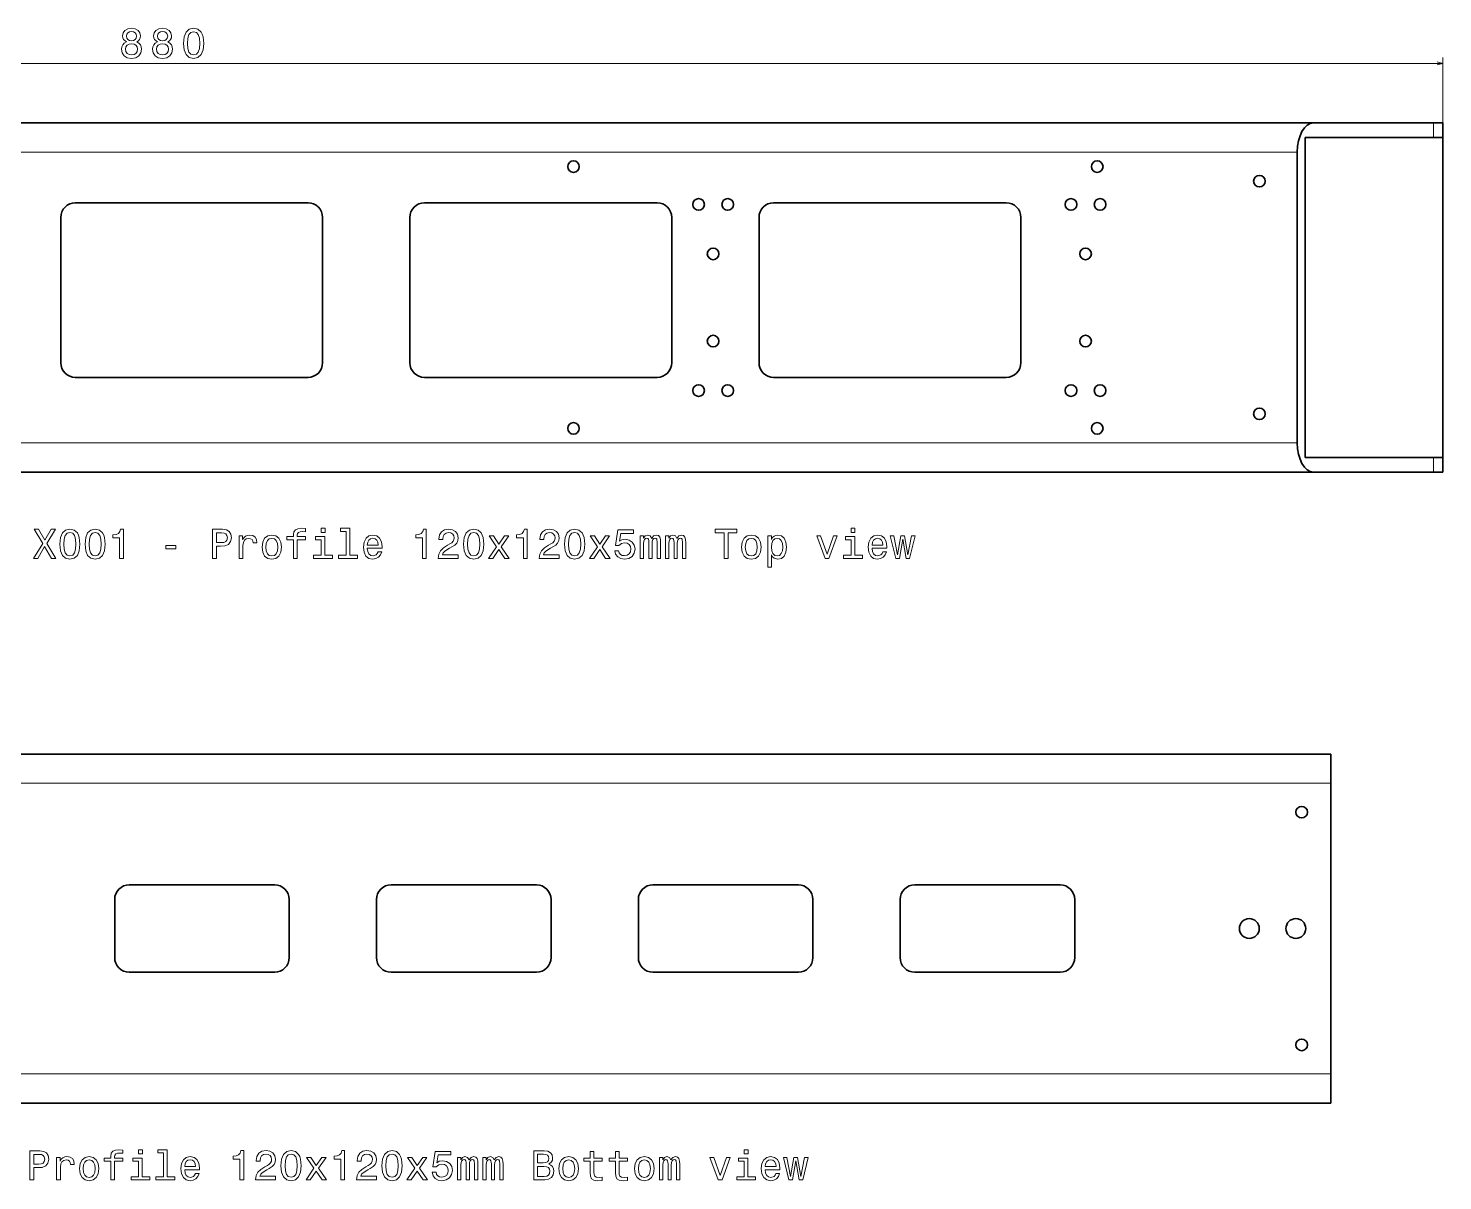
# Model space of a CAD drawing. Extents: x -420 to 4490, y -596 to 252.
# Drawn here: x 3986.4 to 4472.6, y -170.5 to 225.7 of the extents above; entities that cross this region are included whole.
import ezdxf

# ---------------------------------------------------------------- set-up
doc = ezdxf.new("R2010")
doc.units = 0

msp = doc.modelspace()

# ---------------------------------------------------------------- linework, layer by layer
at = {"color": 7, "lineweight": 13}
for p, q in [((4472.574707, 190.151154), (4472.574707, 215.640381)), ((3592.574707, 213.640381), (4472.574707, 213.640381)), ((3592.574707, 183.151154), (4422.574707, 183.151154)), ((3592.574707, 83.151146), (4422.574707, 83.151146)), ((3554.100098, -33.806107), (4434.100098, -33.806107)), ((3554.100098, -133.806107), (4434.100098, -133.806107))]:
    msp.add_line(p, q, dxfattribs=at)
at = {"color": 7, "lineweight": 35}
for p, q in [((3592.574707, 193.151154), (4428.130371, 193.151154)), ((4469.428711, 193.151154), (4428.130371, 193.151154)), ((4425.352539, 78.151146), (4425.352539, 188.151154)), ((4469.428711, 188.151154), (4425.352539, 188.151154)), ((4472.574707, 188.151154), (4472.574707, 78.151146)), ((4422.574707, 83.151146), (4422.574707, 183.151154)), ((4002.574707, 165.697739), (4082.574707, 165.697739)), ((4122.574707, 165.697739), (4202.574707, 165.697739)), ((4242.574707, 165.697739), (4322.574707, 165.697739)), ((3997.574707, 110.697739), (3997.574707, 160.697739)), ((4087.574707, 160.697739), (4087.574707, 110.697739)), ((4117.574707, 110.697739), (4117.574707, 160.697739)), ((4207.574707, 160.697739), (4207.574707, 110.697739)), ((4237.574707, 110.697739), (4237.574707, 160.697739)), ((4327.574707, 160.697739), (4327.574707, 110.697739)), ((4082.574707, 105.697739), (4002.574707, 105.697739)), ((4202.574707, 105.697739), (4122.574707, 105.697739)), ((4322.574707, 105.697739), (4242.574707, 105.697739)), ((4469.428711, 78.151146), (4425.352539, 78.151146)), ((3592.574707, 73.151146), (4428.130371, 73.151146)), ((4469.428711, 73.151146), (4428.130371, 73.151146)), ((3554.100098, -23.806107), (4434.100098, -23.806107)), ((4434.100098, -133.806107), (4434.100098, -33.806107)), ((4021.099854, -68.806107), (4071.099854, -68.806107)), ((4111.099609, -68.806107), (4161.099609, -68.806107)), ((4201.099609, -68.806107), (4251.099609, -68.806107)), ((4291.099609, -68.806107), (4341.099609, -68.806107)), ((4016.099854, -93.806107), (4016.099854, -73.806107)), ((4076.099854, -73.806107), (4076.099854, -93.806107)), ((4106.099609, -93.806107), (4106.099609, -73.806107)), ((4166.099609, -73.806107), (4166.099609, -93.806107)), ((4196.099609, -93.806107), (4196.099609, -73.806107)), ((4256.099609, -73.806107), (4256.099609, -93.806107)), ((4286.099609, -93.806107), (4286.099609, -73.806107)), ((4346.099609, -73.806107), (4346.099609, -93.806107)), ((4071.099854, -98.806107), (4021.099854, -98.806107)), ((4161.099609, -98.806107), (4111.099609, -98.806107)), ((4251.099609, -98.806107), (4201.099609, -98.806107)), ((4341.099609, -98.806107), (4291.099609, -98.806107)), ((3554.100098, -143.806107), (4434.100098, -143.806107))]:
    msp.add_line(p, q, dxfattribs=at)
at = {"color": 7, "lineweight": 35, "ltscale": 0.07865}
for p, q in [((4469.428711, 193.151154), (4472.574707, 193.151154)), ((4469.428711, 188.151154), (4472.574707, 188.151154)), ((4472.574707, 78.151146), (4469.428711, 78.151146)), ((4472.574707, 73.151146), (4469.428711, 73.151146))]:
    msp.add_line(p, q, dxfattribs=at)
at = {"color": 7, "lineweight": 13, "ltscale": 0.125}
for p, q in [((4469.428711, 188.151154), (4469.428711, 193.151154)), ((4469.428711, 73.151146), (4469.428711, 78.151146))]:
    msp.add_line(p, q, dxfattribs=at)
at = {"color": 7, "lineweight": 35, "ltscale": 0.125}
for p, q in [((4472.574707, 188.151154), (4472.574707, 193.151154)), ((4472.574707, 73.151146), (4472.574707, 78.151146))]:
    msp.add_line(p, q, dxfattribs=at)
at = {"color": 7, "lineweight": 35, "ltscale": 0.25}
for p, q in [((4434.100098, -33.806107), (4434.100098, -23.806107)), ((4434.100098, -143.806107), (4434.100098, -133.806107))]:
    msp.add_line(p, q, dxfattribs=at)
at = {"color": 7, "lineweight": 13}
for points in [[(4020.113525, 221.029419), (4019.378662, 220.625961), (4018.874512, 220.063995), (4018.557373, 219.357956), (4018.456543, 218.507813), (4018.687012, 217.225388), (4019.349854, 216.23114), (4020.430664, 215.597137), (4021.900391, 215.352188), (4023.355713, 215.597137), (4024.436279, 216.23114), (4025.099121, 217.225388), (4025.344238, 218.507813), (4025.229004, 219.357956), (4024.92627, 220.063995), (4024.407471, 220.625961), (4023.687012, 221.029419), (4024.263428, 221.375244), (4024.666992, 221.850739), (4024.911865, 222.427124), (4024.998291, 223.133179), (4024.767822, 224.156219), (4024.162598, 224.977539), (4023.182861, 225.510681), (4021.900391, 225.712418), (4020.603516, 225.510681), (4019.623779, 224.977539), (4019.00415, 224.156219), (4018.787842, 223.133179), (4018.860107, 222.427124), (4019.10498, 221.850739)], [(4020.156738, 223.017899), (4020.272217, 223.651901), (4020.61792, 224.141815), (4021.165527, 224.444397), (4021.900391, 224.559692), (4022.62085, 224.444397), (4023.168457, 224.141815), (4023.51416, 223.651901), (4023.643799, 223.017899), (4023.51416, 222.369476), (4023.168457, 221.865158), (4022.62085, 221.533752), (4021.900391, 221.432877), (4021.165527, 221.548157), (4020.61792, 221.865158), (4020.272217, 222.369476)], [(4030.787842, 221.029419), (4030.052979, 220.625961), (4029.548828, 220.063995), (4029.231689, 219.357956), (4029.130859, 218.507813), (4029.361328, 217.225388), (4030.02417, 216.23114), (4031.10498, 215.597137), (4032.574707, 215.352188), (4034.030029, 215.597137), (4035.11084, 216.23114), (4035.773438, 217.225388), (4036.018555, 218.507813), (4035.90332, 219.357956), (4035.600586, 220.063995), (4035.081787, 220.625961), (4034.361328, 221.029419), (4034.937744, 221.375244), (4035.341309, 221.850739), (4035.586182, 222.427124), (4035.672607, 223.133179), (4035.442139, 224.156219), (4034.836914, 224.977539), (4033.857178, 225.510681), (4032.574707, 225.712418), (4031.277832, 225.510681), (4030.298096, 224.977539), (4029.678467, 224.156219), (4029.462402, 223.133179), (4029.534424, 222.427124), (4029.779297, 221.850739)], [(4030.831055, 223.017899), (4030.946533, 223.651901), (4031.292236, 224.141815), (4031.839844, 224.444397), (4032.574707, 224.559692), (4033.295166, 224.444397), (4033.842773, 224.141815), (4034.188477, 223.651901), (4034.318115, 223.017899), (4034.188477, 222.369476), (4033.842773, 221.865158), (4033.295166, 221.533752), (4032.574707, 221.432877), (4031.839844, 221.548157), (4031.292236, 221.865158), (4030.946533, 222.369476)], [(4039.776367, 220.525101), (4039.992676, 218.262848), (4040.669678, 216.649017), (4041.750488, 215.669189), (4043.249023, 215.352188), (4044.733154, 215.669189), (4045.813965, 216.649017), (4046.476807, 218.262848), (4046.707275, 220.525101), (4046.476807, 222.772949), (4046.202881, 223.666321), (4045.813965, 224.401184), (4044.733154, 225.381012), (4043.249023, 225.712418), (4041.750488, 225.381012), (4040.669678, 224.38678), (4039.992676, 222.772949)], [(4041.159668, 220.525101), (4041.274902, 222.268616), (4041.635254, 223.522217), (4042.283691, 224.25708), (4043.249023, 224.516449), (4044.199951, 224.25708), (4044.848389, 223.522217), (4045.20874, 222.268616), (4045.323975, 220.525101), (4045.20874, 218.767181), (4044.848389, 217.51358), (4044.199951, 216.778702), (4043.249023, 216.533752), (4042.283691, 216.778702), (4041.635254, 217.51358), (4041.274902, 218.767181)], [(4019.839844, 218.536621), (4019.969482, 219.300323), (4020.387451, 219.876678), (4021.035889, 220.251328), (4021.900391, 220.381012), (4022.750488, 220.251328), (4023.398926, 219.876678), (4023.816895, 219.300323), (4023.960938, 218.536621), (4023.816895, 217.715302), (4023.398926, 217.095703), (4022.750488, 216.692245), (4021.900391, 216.562561), (4021.035889, 216.692245), (4020.387451, 217.095703), (4019.969482, 217.715302)], [(4030.51416, 218.536621), (4030.643799, 219.300323), (4031.061768, 219.876678), (4031.710205, 220.251328), (4032.574707, 220.381012), (4033.424805, 220.251328), (4034.073242, 219.876678), (4034.491211, 219.300323), (4034.635254, 218.536621), (4034.491211, 217.715302), (4034.073242, 217.095703), (4033.424805, 216.692245), (4032.574707, 216.562561), (4031.710205, 216.692245), (4031.061768, 217.095703), (4030.643799, 217.715302)], [(3997.249268, 48.334656), (3997.465576, 46.072407), (3998.142822, 44.458572), (3999.223389, 43.478748), (4000.721924, 43.161743), (4002.206055, 43.478748), (4003.286865, 44.458572), (4003.949707, 46.072407), (4004.180176, 48.334656), (4003.949707, 50.582493), (4003.675781, 51.475864), (4003.286865, 52.210735), (4002.206055, 53.190563), (4000.721924, 53.521973), (3999.223389, 53.190563), (3998.142822, 52.196327), (3997.465576, 50.582493)], [(4005.923828, 48.334656), (4006.139893, 46.072407), (4006.817139, 44.458572), (4007.897705, 43.478748), (4009.39624, 43.161743), (4010.880371, 43.478748), (4011.961182, 44.458572), (4012.624023, 46.072407), (4012.854492, 48.334656), (4012.624023, 50.582493), (4012.350342, 51.475864), (4011.961182, 52.210735), (4010.880371, 53.190563), (4009.39624, 53.521973), (4007.897705, 53.190563), (4006.817139, 52.196327), (4006.139893, 50.582493)], [(4017.811279, 43.449928), (4019.122559, 43.449928), (4019.122559, 53.521973), (4018.142822, 53.521973), (4017.883301, 52.643013), (4017.364746, 52.052235), (4016.572266, 51.706413), (4015.477051, 51.591141), (4015.477051, 50.568085), (4017.811279, 50.568085)], [(4077.566406, 49.847622), (4077.566406, 43.449928), (4078.834473, 43.449928), (4078.834473, 49.847622), (4081.716309, 49.847622), (4081.716309, 50.928314), (4078.834473, 50.928314), (4078.834473, 51.40382), (4078.935303, 51.980186), (4079.266602, 52.369236), (4079.828613, 52.599785), (4080.635498, 52.686241), (4081.716309, 52.628601), (4081.716309, 53.723701), (4080.347412, 53.79575), (4079.108154, 53.666065), (4078.243652, 53.277016), (4077.724854, 52.599785), (4077.566406, 51.634365), (4077.566406, 50.928314), (4075.246582, 50.928314), (4075.246582, 49.847622)], [(4088.4021, 53.79575), (4087.062012, 53.79575), (4087.062012, 52.354828), (4088.4021, 52.354828)], [(4095.678711, 52.729469), (4095.678711, 44.516212), (4093.070557, 44.516212), (4093.070557, 43.449928), (4099.540527, 43.449928), (4099.540527, 44.516212), (4096.946777, 44.516212), (4096.946777, 53.79575), (4093.690186, 53.79575), (4093.690186, 52.729469)], [(4121.90332, 43.449928), (4123.214844, 43.449928), (4123.214844, 53.521973), (4122.234863, 53.521973), (4121.975586, 52.643013), (4121.457031, 52.052235), (4120.664063, 51.706413), (4119.569336, 51.591141), (4119.569336, 50.568085), (4121.90332, 50.568085)], [(4127.321289, 43.449928), (4134.194336, 43.449928), (4134.194336, 44.689121), (4128.762207, 44.689121), (4129.064941, 45.366356), (4129.583496, 45.928314), (4131.183105, 46.95137), (4132.033203, 47.383644), (4132.984375, 48.003242), (4133.661621, 48.723701), (4134.050293, 49.573849), (4134.194336, 50.539265), (4133.949707, 51.749641), (4133.272461, 52.700649), (4132.234863, 53.305836), (4130.89502, 53.521973), (4129.511719, 53.277016), (4128.459473, 52.599785), (4127.782227, 51.519093), (4127.551758, 50.092579), (4127.551758, 49.89085), (4128.863281, 49.89085), (4128.863281, 50.006123), (4128.992676, 50.98595), (4129.381836, 51.706413), (4130.001465, 52.167507), (4130.822754, 52.326008), (4131.658691, 52.181915), (4132.27832, 51.821686), (4132.681641, 51.259727), (4132.825684, 50.553673), (4132.724609, 49.89085), (4132.451172, 49.328892), (4131.989746, 48.838978), (4131.355957, 48.4067), (4130.505859, 47.945606), (4129.09375, 47.052235), (4128.099609, 46.101227), (4127.508789, 44.948486), (4127.321289, 43.493156)], [(4136.039063, 48.334656), (4136.254883, 46.072407), (4136.932129, 44.458572), (4138.013184, 43.478748), (4139.511719, 43.161743), (4140.995605, 43.478748), (4142.076172, 44.458572), (4142.739258, 46.072407), (4142.969727, 48.334656), (4142.739258, 50.582493), (4142.465332, 51.475864), (4142.076172, 52.210735), (4140.995605, 53.190563), (4139.511719, 53.521973), (4138.013184, 53.190563), (4136.932129, 52.196327), (4136.254883, 50.582493)], [(4156.601074, 43.449928), (4157.912109, 43.449928), (4157.912109, 53.521973), (4156.932129, 53.521973), (4156.672852, 52.643013), (4156.154297, 52.052235), (4155.361816, 51.706413), (4154.266602, 51.591141), (4154.266602, 50.568085), (4156.601074, 50.568085)], [(4162.018555, 43.449928), (4168.89209, 43.449928), (4168.89209, 44.689121), (4163.459473, 44.689121), (4163.762207, 45.366356), (4164.28125, 45.928314), (4165.880371, 46.95137), (4166.730469, 47.383644), (4167.681641, 48.003242), (4168.358887, 48.723701), (4168.748047, 49.573849), (4168.89209, 50.539265), (4168.646973, 51.749641), (4167.969727, 52.700649), (4166.932129, 53.305836), (4165.592285, 53.521973), (4164.208984, 53.277016), (4163.157227, 52.599785), (4162.47998, 51.519093), (4162.249512, 50.092579), (4162.249512, 49.89085), (4163.560547, 49.89085), (4163.560547, 50.006123), (4163.69043, 50.98595), (4164.079102, 51.706413), (4164.69873, 52.167507), (4165.52002, 52.326008), (4166.355957, 52.181915), (4166.975586, 51.821686), (4167.378906, 51.259727), (4167.522949, 50.553673), (4167.422363, 49.89085), (4167.148438, 49.328892), (4166.6875, 48.838978), (4166.053223, 48.4067), (4165.203125, 47.945606), (4163.791016, 47.052235), (4162.796875, 46.101227), (4162.206055, 44.948486), (4162.018555, 43.493156)], [(4170.736328, 48.334656), (4170.952637, 46.072407), (4171.629883, 44.458572), (4172.710449, 43.478748), (4174.208984, 43.161743), (4175.692871, 43.478748), (4176.773926, 44.458572), (4177.436523, 46.072407), (4177.666992, 48.334656), (4177.436523, 50.582493), (4177.163086, 51.475864), (4176.773926, 52.210735), (4175.692871, 53.190563), (4174.208984, 53.521973), (4172.710449, 53.190563), (4171.629883, 52.196327), (4170.952637, 50.582493)], [(4270.563477, 53.79575), (4269.223145, 53.79575), (4269.223145, 52.354828), (4270.563477, 52.354828)], [(3988.229248, 43.449928), (3989.742188, 43.449928), (3992.033203, 47.49892), (3994.367432, 43.449928), (3995.89502, 43.449928), (3992.768066, 48.594021), (3995.736328, 53.464336), (3994.281006, 53.464336), (3992.076416, 49.761169), (3989.915039, 53.464336), (3988.4021, 53.464336), (3991.355957, 48.579613)], [(3998.632568, 48.334656), (3998.748047, 50.078171), (3999.108154, 51.331772), (3999.756592, 52.066643), (4000.721924, 52.326008), (4001.673096, 52.066643), (4002.321533, 51.331772), (4002.681641, 50.078171), (4002.796875, 48.334656), (4002.681641, 46.576729), (4002.321533, 45.323128), (4001.673096, 44.588257), (4000.721924, 44.3433), (3999.756592, 44.588257), (3999.108154, 45.323128), (3998.748047, 46.576729)], [(4007.307129, 48.334656), (4007.422363, 50.078171), (4007.782471, 51.331772), (4008.430908, 52.066643), (4009.39624, 52.326008), (4010.347412, 52.066643), (4010.99585, 51.331772), (4011.355957, 50.078171), (4011.471191, 48.334656), (4011.355957, 46.576729), (4010.99585, 45.323128), (4010.347412, 44.588257), (4009.39624, 44.3433), (4008.430908, 44.588257), (4007.782471, 45.323128), (4007.422363, 46.576729)], [(4049.727783, 43.449928), (4051.053467, 43.449928), (4051.053467, 47.671829), (4052.523193, 47.671829), (4054.007324, 47.743877), (4055.188965, 48.248199), (4055.952637, 49.228027), (4056.211914, 50.568085), (4056.010254, 51.807278), (4055.433838, 52.715057), (4054.48291, 53.262608), (4053.186035, 53.449928), (4049.727783, 53.449928)], [(4052.825684, 52.225143), (4053.690186, 52.138687), (4054.324219, 51.864914), (4054.698975, 51.360592), (4054.828613, 50.568085), (4054.68457, 49.732349), (4054.29541, 49.228027), (4053.632568, 48.968658), (4052.724854, 48.896614), (4051.053467, 48.896614), (4051.053467, 52.225143)], [(4058.935303, 43.449928), (4060.203125, 43.449928), (4060.203125, 47.873558), (4060.333008, 48.939842), (4060.721924, 49.703529), (4061.355957, 50.164627), (4062.206055, 50.323128), (4062.840088, 50.222263), (4063.315674, 49.934078), (4063.60376, 49.444164), (4063.70459, 48.781342), (4064.987061, 48.781342), (4064.814209, 49.948486), (4064.338623, 50.784222), (4063.546143, 51.288544), (4062.465576, 51.461456), (4061.730713, 51.346184), (4061.09668, 51.057999), (4060.534668, 50.568085), (4060.087891, 49.905258), (4060.087891, 51.187679), (4058.935303, 51.187679)], [(4066.759521, 47.3116), (4066.98999, 45.553673), (4067.652832, 44.256844), (4068.70459, 43.449928), (4070.116699, 43.176151), (4071.514404, 43.449928), (4072.566406, 44.242435), (4073.229248, 45.539265), (4073.474121, 47.3116), (4073.229248, 49.069527), (4072.566406, 50.380764), (4071.514404, 51.173271), (4070.116699, 51.461456), (4068.70459, 51.173271), (4067.652832, 50.366356), (4066.98999, 49.069527)], [(4068.056152, 47.326008), (4068.186035, 48.622841), (4068.589355, 49.559437), (4069.237793, 50.135807), (4070.116699, 50.337536), (4070.981445, 50.135807), (4071.629883, 49.573849), (4072.033203, 48.622841), (4072.177246, 47.326008), (4072.033203, 46.014771), (4071.629883, 45.063763), (4070.981445, 44.487392), (4070.116699, 44.300072), (4069.237793, 44.487392), (4068.589355, 45.063763), (4068.186035, 46.014771)], [(4088.358887, 44.516212), (4088.358887, 50.928314), (4085.102295, 50.928314), (4085.102295, 49.847622), (4087.09082, 49.847622), (4087.09082, 44.516212), (4084.49707, 44.516212), (4084.49707, 43.449928), (4090.981445, 43.449928), (4090.981445, 44.516212)], [(4102.940918, 46.95137), (4108.013184, 46.95137), (4108.027344, 47.542149), (4107.796875, 49.199207), (4107.163086, 50.4384), (4106.154297, 51.187679), (4104.813965, 51.461456), (4103.50293, 51.173271), (4102.494141, 50.366356), (4101.845703, 49.055115), (4101.615234, 47.326008), (4101.831543, 45.553673), (4102.47998, 44.256844), (4103.474121, 43.449928), (4104.770996, 43.176151), (4105.89502, 43.363472), (4106.816895, 43.853386), (4107.494141, 44.631485), (4107.883301, 45.668949), (4106.629883, 45.668949), (4106.370117, 45.092579), (4105.995605, 44.660301), (4104.929688, 44.31448), (4104.10791, 44.472984), (4103.488281, 44.977306), (4103.084961, 45.79863), (4102.940918, 46.908142)], [(4102.940918, 48.017651), (4103.099609, 49.011887), (4103.488281, 49.746758), (4104.079102, 50.193443), (4104.857422, 50.351944), (4105.621094, 50.193443), (4106.211914, 49.746758), (4106.572266, 49.011887), (4106.70166, 48.017651)], [(4137.422363, 48.334656), (4137.537598, 50.078171), (4137.897949, 51.331772), (4138.545898, 52.066643), (4139.511719, 52.326008), (4140.462402, 52.066643), (4141.11084, 51.331772), (4141.471191, 50.078171), (4141.586426, 48.334656), (4141.471191, 46.576729), (4141.11084, 45.323128), (4140.462402, 44.588257), (4139.511719, 44.3433), (4138.545898, 44.588257), (4137.897949, 45.323128), (4137.537598, 46.576729)], [(4146.125488, 43.449928), (4148.11377, 46.461456), (4150.160156, 43.449928), (4151.6875, 43.449928), (4148.920898, 47.441284), (4151.528809, 51.187679), (4150.059082, 51.187679), (4148.171387, 48.377884), (4146.283691, 51.187679), (4144.785156, 51.187679), (4147.350098, 47.426872), (4144.641113, 43.449928)], [(4172.119629, 48.334656), (4172.234863, 50.078171), (4172.595215, 51.331772), (4173.243652, 52.066643), (4174.208984, 52.326008), (4175.160156, 52.066643), (4175.808594, 51.331772), (4176.168457, 50.078171), (4176.283691, 48.334656), (4176.168457, 46.576729), (4175.808594, 45.323128), (4175.160156, 44.588257), (4174.208984, 44.3433), (4173.243652, 44.588257), (4172.595215, 45.323128), (4172.234863, 46.576729)], [(4180.822754, 43.449928), (4182.811035, 46.461456), (4184.857422, 43.449928), (4186.384766, 43.449928), (4183.618164, 47.441284), (4186.226074, 51.187679), (4184.756348, 51.187679), (4182.868652, 48.377884), (4180.981445, 51.187679), (4179.48291, 51.187679), (4182.047363, 47.426872), (4179.338867, 43.449928)], [(4187.984375, 46.057999), (4188.30127, 44.876442), (4189.007324, 43.95425), (4190.044922, 43.377884), (4191.370117, 43.161743), (4192.825684, 43.421108), (4193.963867, 44.127163), (4194.68457, 45.25108), (4194.958008, 46.692001), (4194.713379, 48.032059), (4194.021484, 49.083935), (4192.940918, 49.761169), (4191.542969, 50.006123), (4190.462402, 49.833214), (4189.626953, 49.357708), (4190.030273, 52.052235), (4194.410645, 52.052235), (4194.410645, 53.233788), (4189.064941, 53.233788), (4188.272461, 47.931198), (4189.425293, 47.931198), (4190.260742, 48.608429), (4191.327148, 48.853386), (4192.249023, 48.694885), (4192.955078, 48.233791), (4193.401855, 47.527737), (4193.560547, 46.619957), (4193.401855, 45.712177), (4192.940918, 45.006123), (4192.234863, 44.559437), (4191.327148, 44.400936), (4190.563477, 44.501801), (4189.972656, 44.833214), (4189.540527, 45.351944), (4189.324219, 46.057999)], [(4196.745117, 43.449928), (4197.912109, 43.449928), (4197.912109, 48.622841), (4197.984375, 49.400936), (4198.200195, 49.962898), (4198.531738, 50.294308), (4198.963867, 50.423992), (4199.30957, 50.308716), (4199.540527, 50.020535), (4199.655762, 49.530621), (4199.69873, 48.882206), (4199.69873, 43.449928), (4200.793945, 43.449928), (4200.793945, 48.622841), (4200.866211, 49.386528), (4201.082031, 49.948486), (4201.427734, 50.294308), (4201.860352, 50.423992), (4202.206055, 50.308716), (4202.436523, 50.020535), (4202.580566, 48.882206), (4202.580566, 43.449928), (4203.748047, 43.449928), (4203.748047, 48.79575), (4203.675781, 49.905258), (4203.445313, 50.755402), (4202.984375, 51.274136), (4202.234863, 51.461456), (4201.355957, 51.173271), (4200.678711, 50.337536), (4200.145508, 51.158863), (4199.251953, 51.461456), (4198.430664, 51.173271), (4197.868652, 50.366356), (4197.868652, 51.187679), (4196.745117, 51.187679)], [(4205.419434, 43.449928), (4206.586426, 43.449928), (4206.586426, 48.622841), (4206.658691, 49.400936), (4206.874512, 49.962898), (4207.206055, 50.294308), (4207.638184, 50.423992), (4207.984375, 50.308716), (4208.214844, 50.020535), (4208.330078, 49.530621), (4208.373047, 48.882206), (4208.373047, 43.449928), (4209.468262, 43.449928), (4209.468262, 48.622841), (4209.540527, 49.386528), (4209.756348, 49.948486), (4210.102539, 50.294308), (4210.534668, 50.423992), (4210.880371, 50.308716), (4211.11084, 50.020535), (4211.254883, 48.882206), (4211.254883, 43.449928), (4212.422363, 43.449928), (4212.422363, 48.79575), (4212.350098, 49.905258), (4212.119629, 50.755402), (4211.658691, 51.274136), (4210.90918, 51.461456), (4210.030273, 51.173271), (4209.353027, 50.337536), (4208.819824, 51.158863), (4207.926758, 51.461456), (4207.10498, 51.173271), (4206.542969, 50.366356), (4206.542969, 51.187679), (4205.419434, 51.187679)], [(4225.592285, 43.449928), (4226.917969, 43.449928), (4226.917969, 52.239555), (4229.943848, 52.239555), (4229.943848, 53.449928), (4222.551758, 53.449928), (4222.551758, 52.239555), (4225.592285, 52.239555)], [(4231.572266, 47.3116), (4231.802734, 45.553673), (4232.465332, 44.256844), (4233.51709, 43.449928), (4234.929199, 43.176151), (4236.327148, 43.449928), (4237.378906, 44.242435), (4238.041992, 45.539265), (4238.286621, 47.3116), (4238.041992, 49.069527), (4237.378906, 50.380764), (4236.327148, 51.173271), (4234.929199, 51.461456), (4233.51709, 51.173271), (4232.465332, 50.366356), (4231.802734, 49.069527)], [(4232.868652, 47.326008), (4232.998535, 48.622841), (4233.401855, 49.559437), (4234.050293, 50.135807), (4234.929199, 50.337536), (4235.793945, 50.135807), (4236.442383, 49.573849), (4236.845703, 48.622841), (4236.989746, 47.326008), (4236.845703, 46.014771), (4236.442383, 45.063763), (4235.793945, 44.487392), (4234.929199, 44.300072), (4234.050293, 44.487392), (4233.401855, 45.063763), (4232.998535, 46.014771)], [(4241.816895, 49.991714), (4241.816895, 51.187679), (4240.548828, 51.187679), (4240.548828, 40.452812), (4241.816895, 40.452812), (4241.816895, 44.631485), (4242.263672, 43.95425), (4242.768066, 43.507565), (4244.036133, 43.176151), (4245.246582, 43.449928), (4246.197266, 44.271255), (4246.816895, 45.568085), (4247.047363, 47.326008), (4246.816895, 49.069527), (4246.197266, 50.366356), (4245.246582, 51.173271), (4244.036133, 51.461456), (4243.344238, 51.375), (4242.753418, 51.101227), (4242.249023, 50.640129)], [(4243.819824, 44.31448), (4242.969727, 44.501801), (4242.350098, 45.078171), (4241.960938, 46.014771), (4241.831543, 47.326008), (4241.960938, 48.622841), (4242.350098, 49.559437), (4242.969727, 50.121399), (4243.819824, 50.323128), (4244.598145, 50.121399), (4245.217773, 49.545029), (4245.606445, 48.608429), (4245.750488, 47.326008), (4245.606445, 46.029179), (4245.217773, 45.078171), (4244.598145, 44.501801)], [(4260.289551, 43.449928), (4261.629883, 43.449928), (4264.454102, 51.187679), (4263.142578, 51.187679), (4260.966797, 44.948486), (4258.748047, 51.187679), (4257.422363, 51.187679)], [(4270.52002, 44.516212), (4270.52002, 50.928314), (4267.263672, 50.928314), (4267.263672, 49.847622), (4269.251953, 49.847622), (4269.251953, 44.516212), (4266.658203, 44.516212), (4266.658203, 43.449928), (4273.142578, 43.449928), (4273.142578, 44.516212)], [(4276.427734, 46.95137), (4281.5, 46.95137), (4281.51416, 47.542149), (4281.283691, 49.199207), (4280.649902, 50.4384), (4279.641113, 51.187679), (4278.30127, 51.461456), (4276.989746, 51.173271), (4275.981445, 50.366356), (4275.333008, 49.055115), (4275.102051, 47.326008), (4275.318359, 45.553673), (4275.966797, 44.256844), (4276.960938, 43.449928), (4278.257813, 43.176151), (4279.381836, 43.363472), (4280.304199, 43.853386), (4280.981445, 44.631485), (4281.370117, 45.668949), (4280.116699, 45.668949), (4279.857422, 45.092579), (4279.482422, 44.660301), (4278.416504, 44.31448), (4277.595215, 44.472984), (4276.975586, 44.977306), (4276.571777, 45.79863), (4276.427734, 46.908142)], [(4276.427734, 48.017651), (4276.586426, 49.011887), (4276.975586, 49.746758), (4277.566406, 50.193443), (4278.344238, 50.351944), (4279.10791, 50.193443), (4279.69873, 49.746758), (4280.059082, 49.011887), (4280.188477, 48.017651)], [(4285.822754, 43.449928), (4286.975586, 50.020535), (4288.12793, 43.449928), (4289.338379, 43.449928), (4291.240723, 51.187679), (4290.015625, 51.187679), (4288.733398, 44.617077), (4287.595215, 51.187679), (4286.341309, 51.187679), (4285.203125, 44.617077), (4283.920898, 51.187679), (4282.710449, 51.187679), (4284.612305, 43.449928)], [(4033.675781, 46.749641), (4037.162842, 46.749641), (4037.162842, 47.88797), (4033.675781, 47.88797)], [(3986.953125, -170.22879), (3988.278809, -170.22879), (3988.278809, -166.006882), (3989.748535, -166.006882), (3991.232666, -165.934845), (3992.414063, -165.430527), (3993.177734, -164.450699), (3993.437256, -163.110641), (3993.235596, -161.871445), (3992.65918, -160.963654), (3991.708008, -160.416107), (3990.411377, -160.22879), (3986.953125, -160.22879)], [(4014.791748, -163.8311), (4014.791748, -170.22879), (4016.05957, -170.22879), (4016.05957, -163.8311), (4018.941406, -163.8311), (4018.941406, -162.750397), (4016.05957, -162.750397), (4016.05957, -162.274902), (4016.160645, -161.698532), (4016.491943, -161.309479), (4017.053955, -161.078934), (4017.86084, -160.992477), (4018.941406, -161.05011), (4018.941406, -159.955017), (4017.572754, -159.882965), (4016.333496, -160.01265), (4015.468994, -160.401703), (4014.950195, -161.078934), (4014.791748, -162.044357), (4014.791748, -162.750397), (4012.47168, -162.750397), (4012.47168, -163.8311)], [(4025.627441, -159.882965), (4024.287354, -159.882965), (4024.287354, -161.323898), (4025.627441, -161.323898)], [(4032.904053, -160.949249), (4032.904053, -169.162506), (4030.295898, -169.162506), (4030.295898, -170.22879), (4036.765625, -170.22879), (4036.765625, -169.162506), (4034.172119, -169.162506), (4034.172119, -159.882965), (4030.915527, -159.882965), (4030.915527, -160.949249)], [(4059.128906, -170.22879), (4060.439941, -170.22879), (4060.439941, -160.156738), (4059.460205, -160.156738), (4059.200928, -161.035706), (4058.682129, -161.62648), (4057.889648, -161.972305), (4056.794434, -162.087585), (4056.794434, -163.110641), (4059.128906, -163.110641)], [(4064.546631, -170.22879), (4071.419922, -170.22879), (4071.419922, -168.989594), (4065.987549, -168.989594), (4066.290283, -168.312363), (4066.809082, -167.750397), (4068.408447, -166.727356), (4069.258545, -166.295074), (4070.209473, -165.675476), (4070.886719, -164.955017), (4071.275879, -164.104874), (4071.419922, -163.13945), (4071.174805, -161.929077), (4070.497803, -160.978073), (4069.460205, -160.372879), (4068.120117, -160.156738), (4066.736816, -160.401703), (4065.685059, -161.078934), (4065.007813, -162.159622), (4064.777344, -163.586136), (4064.777344, -163.787872), (4066.088379, -163.787872), (4066.088379, -163.672592), (4066.218262, -162.692764), (4066.607178, -161.972305), (4067.226807, -161.511215), (4068.048096, -161.352707), (4068.883789, -161.496796), (4069.503418, -161.857025), (4069.906982, -162.418991), (4070.051025, -163.125046), (4069.950195, -163.787872), (4069.67627, -164.349823), (4069.215332, -164.839737), (4068.581299, -165.272018), (4067.731201, -165.733109), (4066.319092, -166.62648), (4065.324707, -167.577499), (4064.733887, -168.730225), (4064.546631, -170.185562)], [(4073.26416, -165.34407), (4073.480469, -167.606308), (4074.157715, -169.220139), (4075.238281, -170.199966), (4076.736816, -170.516968), (4078.220947, -170.199966), (4079.301758, -169.220139), (4079.9646, -167.606308), (4080.195068, -165.34407), (4079.9646, -163.096222), (4079.690918, -162.20285), (4079.301758, -161.467987), (4078.220947, -160.488159), (4076.736816, -160.156738), (4075.238281, -160.488159), (4074.157715, -161.482391), (4073.480469, -163.096222)], [(4093.826172, -170.22879), (4095.137451, -170.22879), (4095.137451, -160.156738), (4094.157715, -160.156738), (4093.898193, -161.035706), (4093.379639, -161.62648), (4092.586914, -161.972305), (4091.491943, -162.087585), (4091.491943, -163.110641), (4093.826172, -163.110641)], [(4099.244141, -170.22879), (4106.117188, -170.22879), (4106.117188, -168.989594), (4100.685059, -168.989594), (4100.987793, -168.312363), (4101.506348, -167.750397), (4103.105957, -166.727356), (4103.956055, -166.295074), (4104.906738, -165.675476), (4105.583984, -164.955017), (4105.973145, -164.104874), (4106.117188, -163.13945), (4105.87207, -161.929077), (4105.195313, -160.978073), (4104.157715, -160.372879), (4102.817383, -160.156738), (4101.434082, -160.401703), (4100.382324, -161.078934), (4099.705078, -162.159622), (4099.474609, -163.586136), (4099.474609, -163.787872), (4100.785645, -163.787872), (4100.785645, -163.672592), (4100.915527, -162.692764), (4101.304688, -161.972305), (4101.924316, -161.511215), (4102.745605, -161.352707), (4103.581055, -161.496796), (4104.200684, -161.857025), (4104.604492, -162.418991), (4104.748535, -163.125046), (4104.647461, -163.787872), (4104.374023, -164.349823), (4103.912598, -164.839737), (4103.278809, -165.272018), (4102.428711, -165.733109), (4101.016602, -166.62648), (4100.021973, -167.577499), (4099.431641, -168.730225), (4099.244141, -170.185562)], [(4107.961914, -165.34407), (4108.177734, -167.606308), (4108.85498, -169.220139), (4109.935547, -170.199966), (4111.434082, -170.516968), (4112.918457, -170.199966), (4113.999023, -169.220139), (4114.662109, -167.606308), (4114.892578, -165.34407), (4114.662109, -163.096222), (4114.388184, -162.20285), (4113.999023, -161.467987), (4112.918457, -160.488159), (4111.434082, -160.156738), (4109.935547, -160.488159), (4108.85498, -161.482391), (4108.177734, -163.096222)], [(4165.281738, -164.825333), (4166.290039, -163.989594), (4166.549316, -163.427643), (4166.635742, -162.735992), (4166.44873, -161.655304), (4165.886719, -160.877213), (4164.979004, -160.401703), (4163.710938, -160.22879), (4160.151855, -160.22879), (4160.151855, -170.22879), (4163.912598, -170.22879), (4165.25293, -170.027054), (4166.24707, -169.436279), (4166.866699, -168.49968), (4167.08252, -167.231674), (4166.953125, -166.381531), (4166.607422, -165.675476), (4166.04541, -165.156738)], [(4233.811523, -159.882965), (4232.47168, -159.882965), (4232.47168, -161.323898), (4233.811523, -161.323898)], [(3990.051025, -161.453568), (3990.915527, -161.540024), (3991.549561, -161.813812), (3991.924316, -162.31813), (3992.053955, -163.110641), (3991.909912, -163.946365), (3991.520752, -164.450699), (3990.85791, -164.710052), (3989.950195, -164.782104), (3988.278809, -164.782104), (3988.278809, -161.453568)], [(3996.160645, -170.22879), (3997.428711, -170.22879), (3997.428711, -165.805161), (3997.55835, -164.738876), (3997.947266, -163.975189), (3998.581299, -163.514099), (3999.431396, -163.355591), (4000.06543, -163.456451), (4000.541016, -163.744644), (4000.829102, -164.234558), (4000.929932, -164.897385), (4002.212402, -164.897385), (4002.039551, -163.730225), (4001.563965, -162.894501), (4000.771484, -162.390167), (3999.690918, -162.21727), (3998.956055, -162.332535), (3998.322021, -162.620728), (3997.76001, -163.110641), (3997.313232, -163.773453), (3997.313232, -162.491043), (3996.160645, -162.491043)], [(4003.984863, -166.367126), (4004.215332, -168.125046), (4004.878174, -169.421875), (4005.929932, -170.22879), (4007.342041, -170.502563), (4008.739746, -170.22879), (4009.791748, -169.436279), (4010.45459, -168.13945), (4010.699463, -166.367126), (4010.45459, -164.609192), (4009.791748, -163.297958), (4008.739746, -162.505447), (4007.342041, -162.21727), (4005.929932, -162.505447), (4004.878174, -163.312363), (4004.215332, -164.609192)], [(4005.281494, -166.352707), (4005.411377, -165.055878), (4005.814697, -164.119278), (4006.463135, -163.542908), (4007.342041, -163.341187), (4008.206543, -163.542908), (4008.85498, -164.104874), (4009.258545, -165.055878), (4009.402588, -166.352707), (4009.258545, -167.663956), (4008.85498, -168.61496), (4008.206543, -169.19133), (4007.342041, -169.378647), (4006.463135, -169.19133), (4005.814697, -168.61496), (4005.411377, -167.663956)], [(4025.584229, -169.162506), (4025.584229, -162.750397), (4022.327637, -162.750397), (4022.327637, -163.8311), (4024.316162, -163.8311), (4024.316162, -169.162506), (4021.722412, -169.162506), (4021.722412, -170.22879), (4028.206543, -170.22879), (4028.206543, -169.162506)], [(4040.16626, -166.727356), (4045.238281, -166.727356), (4045.252686, -166.136566), (4045.022217, -164.479507), (4044.388184, -163.240311), (4043.379639, -162.491043), (4042.039551, -162.21727), (4040.728271, -162.505447), (4039.719727, -163.312363), (4039.071289, -164.623596), (4038.840576, -166.352707), (4039.056885, -168.125046), (4039.705078, -169.421875), (4040.699463, -170.22879), (4041.996338, -170.502563), (4043.120117, -170.315247), (4044.04248, -169.825333), (4044.719727, -169.047241), (4045.108643, -168.009766), (4043.85498, -168.009766), (4043.595703, -168.586136), (4043.221191, -169.018417), (4042.154785, -169.364243), (4041.333496, -169.205734), (4040.713867, -168.701416), (4040.310303, -167.880081), (4040.16626, -166.770584)], [(4040.16626, -165.661072), (4040.324707, -164.666824), (4040.713867, -163.931961), (4041.304688, -163.485275), (4042.082764, -163.326767), (4042.846436, -163.485275), (4043.437256, -163.931961), (4043.797363, -164.666824), (4043.927246, -165.661072)], [(4074.647461, -165.34407), (4074.762695, -163.600555), (4075.123047, -162.346939), (4075.771484, -161.612076), (4076.736816, -161.352707), (4077.687988, -161.612076), (4078.336426, -162.346939), (4078.696533, -163.600555), (4078.811768, -165.34407), (4078.696533, -167.10199), (4078.336426, -168.355591), (4077.687988, -169.090454), (4076.736816, -169.335419), (4075.771484, -169.090454), (4075.123047, -168.355591), (4074.762695, -167.10199)], [(4083.350586, -170.22879), (4085.339111, -167.21727), (4087.385254, -170.22879), (4088.912598, -170.22879), (4086.145996, -166.237442), (4088.75415, -162.491043), (4087.284424, -162.491043), (4085.396729, -165.300842), (4083.509277, -162.491043), (4082.010742, -162.491043), (4084.575439, -166.251846), (4081.866699, -170.22879)], [(4109.344727, -165.34407), (4109.459961, -163.600555), (4109.820313, -162.346939), (4110.46875, -161.612076), (4111.434082, -161.352707), (4112.385254, -161.612076), (4113.033691, -162.346939), (4113.394043, -163.600555), (4113.509277, -165.34407), (4113.394043, -167.10199), (4113.033691, -168.355591), (4112.385254, -169.090454), (4111.434082, -169.335419), (4110.46875, -169.090454), (4109.820313, -168.355591), (4109.459961, -167.10199)], [(4118.047852, -170.22879), (4120.036621, -167.21727), (4122.08252, -170.22879), (4123.609863, -170.22879), (4120.84375, -166.237442), (4123.45166, -162.491043), (4121.981934, -162.491043), (4120.094238, -165.300842), (4118.206543, -162.491043), (4116.708008, -162.491043), (4119.272949, -166.251846), (4116.563965, -170.22879)], [(4125.209473, -167.620728), (4125.526367, -168.802277), (4126.232422, -169.724472), (4127.27002, -170.300842), (4128.595703, -170.516968), (4130.050781, -170.257614), (4131.189453, -169.551559), (4131.909668, -168.427643), (4132.183594, -166.98671), (4131.938477, -165.646652), (4131.24707, -164.594788), (4130.166016, -163.917557), (4128.768555, -163.672592), (4127.687988, -163.845505), (4126.852051, -164.321014), (4127.255371, -161.62648), (4131.63623, -161.62648), (4131.63623, -160.444931), (4126.290039, -160.444931), (4125.497559, -165.747528), (4126.650391, -165.747528), (4127.486328, -165.070282), (4128.552246, -164.825333), (4129.474609, -164.983841), (4130.180664, -165.444931), (4130.627441, -166.150986), (4130.785645, -167.058762), (4130.627441, -167.966537), (4130.166016, -168.672592), (4129.459961, -169.119278), (4128.552246, -169.277786), (4127.788574, -169.17691), (4127.197754, -168.845505), (4126.765625, -168.326767), (4126.549805, -167.620728)], [(4133.970215, -170.22879), (4135.137695, -170.22879), (4135.137695, -165.055878), (4135.209473, -164.277786), (4135.425781, -163.71582), (4135.756836, -163.384415), (4136.189453, -163.25473), (4136.535156, -163.369995), (4136.765625, -163.658188), (4136.880859, -164.148102), (4136.924316, -164.796509), (4136.924316, -170.22879), (4138.019531, -170.22879), (4138.019531, -165.055878), (4138.091309, -164.292191), (4138.307617, -163.730225), (4138.65332, -163.384415), (4139.085449, -163.25473), (4139.431641, -163.369995), (4139.662109, -163.658188), (4139.806152, -164.796509), (4139.806152, -170.22879), (4140.973145, -170.22879), (4140.973145, -164.882965), (4140.901367, -163.773453), (4140.67041, -162.923309), (4140.209473, -162.404587), (4139.459961, -162.21727), (4138.581055, -162.505447), (4137.903809, -163.341187), (4137.371094, -162.519852), (4136.477539, -162.21727), (4135.65625, -162.505447), (4135.094238, -163.312363), (4135.094238, -162.491043), (4133.970215, -162.491043)], [(4142.644531, -170.22879), (4143.812012, -170.22879), (4143.812012, -165.055878), (4143.883789, -164.277786), (4144.100098, -163.71582), (4144.431641, -163.384415), (4144.86377, -163.25473), (4145.209473, -163.369995), (4145.439941, -163.658188), (4145.555176, -164.148102), (4145.598633, -164.796509), (4145.598633, -170.22879), (4146.693848, -170.22879), (4146.693848, -165.055878), (4146.765625, -164.292191), (4146.981934, -163.730225), (4147.327637, -163.384415), (4147.759766, -163.25473), (4148.105957, -163.369995), (4148.336426, -163.658188), (4148.480469, -164.796509), (4148.480469, -170.22879), (4149.647461, -170.22879), (4149.647461, -164.882965), (4149.575684, -163.773453), (4149.344727, -162.923309), (4148.883789, -162.404587), (4148.134766, -162.21727), (4147.255371, -162.505447), (4146.578125, -163.341187), (4146.04541, -162.519852), (4145.151855, -162.21727), (4144.330566, -162.505447), (4143.768555, -163.312363), (4143.768555, -162.491043), (4142.644531, -162.491043)], [(4163.437012, -164.378647), (4161.477539, -164.378647), (4161.477539, -161.424759), (4163.552246, -161.424759), (4164.330566, -161.511215), (4164.87793, -161.770584), (4165.209473, -162.21727), (4165.324707, -162.880081), (4165.195313, -163.542908), (4164.849121, -164.004013), (4164.258301, -164.292191)], [(4168.797363, -166.367126), (4169.027832, -168.125046), (4169.690918, -169.421875), (4170.742676, -170.22879), (4172.154785, -170.502563), (4173.552246, -170.22879), (4174.604492, -169.436279), (4175.26709, -168.13945), (4175.512207, -166.367126), (4175.26709, -164.609192), (4174.604492, -163.297958), (4173.552246, -162.505447), (4172.154785, -162.21727), (4170.742676, -162.505447), (4169.690918, -163.312363), (4169.027832, -164.609192)], [(4170.094238, -166.352707), (4170.223633, -165.055878), (4170.627441, -164.119278), (4171.275879, -163.542908), (4172.154785, -163.341187), (4173.019043, -163.542908), (4173.66748, -164.104874), (4174.071289, -165.055878), (4174.215332, -166.352707), (4174.071289, -167.663956), (4173.66748, -168.61496), (4173.019043, -169.19133), (4172.154785, -169.378647), (4171.275879, -169.19133), (4170.627441, -168.61496), (4170.223633, -167.663956)], [(4179.546875, -163.8311), (4179.546875, -167.707184), (4179.633301, -168.960785), (4180.036621, -169.825333), (4180.843262, -170.329651), (4182.212402, -170.502563), (4183.710938, -170.430527), (4183.710938, -169.335419), (4182.615723, -169.421875), (4181.621582, -169.306595), (4181.088379, -168.946365), (4180.85791, -168.341187), (4180.814453, -167.491043), (4180.814453, -163.8311), (4183.710938, -163.8311), (4183.710938, -162.750397), (4180.814453, -162.750397), (4180.814453, -160.488159), (4179.546875, -160.488159), (4179.546875, -162.750397), (4177.356445, -162.750397), (4177.356445, -163.8311)], [(4188.221191, -163.8311), (4188.221191, -167.707184), (4188.307617, -168.960785), (4188.710938, -169.825333), (4189.517578, -170.329651), (4190.886719, -170.502563), (4192.385254, -170.430527), (4192.385254, -169.335419), (4191.290039, -169.421875), (4190.295898, -169.306595), (4189.762695, -168.946365), (4189.532227, -168.341187), (4189.48877, -167.491043), (4189.48877, -163.8311), (4192.385254, -163.8311), (4192.385254, -162.750397), (4189.48877, -162.750397), (4189.48877, -160.488159), (4188.221191, -160.488159), (4188.221191, -162.750397), (4186.030762, -162.750397), (4186.030762, -163.8311)], [(4194.820313, -166.367126), (4195.050781, -168.125046), (4195.713867, -169.421875), (4196.765625, -170.22879), (4198.177734, -170.502563), (4199.575195, -170.22879), (4200.627441, -169.436279), (4201.290039, -168.13945), (4201.535156, -166.367126), (4201.290039, -164.609192), (4200.627441, -163.297958), (4199.575195, -162.505447), (4198.177734, -162.21727), (4196.765625, -162.505447), (4195.713867, -163.312363), (4195.050781, -164.609192)], [(4196.117188, -166.352707), (4196.24707, -165.055878), (4196.650391, -164.119278), (4197.298828, -163.542908), (4198.177734, -163.341187), (4199.04248, -163.542908), (4199.690918, -164.104874), (4200.094238, -165.055878), (4200.238281, -166.352707), (4200.094238, -167.663956), (4199.690918, -168.61496), (4199.04248, -169.19133), (4198.177734, -169.378647), (4197.298828, -169.19133), (4196.650391, -168.61496), (4196.24707, -167.663956)], [(4203.365234, -170.22879), (4204.532227, -170.22879), (4204.532227, -165.055878), (4204.604492, -164.277786), (4204.820313, -163.71582), (4205.151855, -163.384415), (4205.583984, -163.25473), (4205.929688, -163.369995), (4206.160645, -163.658188), (4206.275879, -164.148102), (4206.318848, -164.796509), (4206.318848, -170.22879), (4207.414063, -170.22879), (4207.414063, -165.055878), (4207.486328, -164.292191), (4207.702148, -163.730225), (4208.047852, -163.384415), (4208.480469, -163.25473), (4208.826172, -163.369995), (4209.056641, -163.658188), (4209.200684, -164.796509), (4209.200684, -170.22879), (4210.368164, -170.22879), (4210.368164, -164.882965), (4210.295898, -163.773453), (4210.06543, -162.923309), (4209.604492, -162.404587), (4208.85498, -162.21727), (4207.976074, -162.505447), (4207.298828, -163.341187), (4206.765625, -162.519852), (4205.87207, -162.21727), (4205.050781, -162.505447), (4204.48877, -163.312363), (4204.48877, -162.491043), (4203.365234, -162.491043)], [(4223.538086, -170.22879), (4224.87793, -170.22879), (4227.702148, -162.491043), (4226.391113, -162.491043), (4224.215332, -168.730225), (4221.996094, -162.491043), (4220.67041, -162.491043)], [(4233.768555, -169.162506), (4233.768555, -162.750397), (4230.512207, -162.750397), (4230.512207, -163.8311), (4232.500488, -163.8311), (4232.500488, -169.162506), (4229.906738, -169.162506), (4229.906738, -170.22879), (4236.391113, -170.22879), (4236.391113, -169.162506)], [(4239.67627, -166.727356), (4244.748535, -166.727356), (4244.762695, -166.136566), (4244.532227, -164.479507), (4243.898438, -163.240311), (4242.889648, -162.491043), (4241.549316, -162.21727), (4240.238281, -162.505447), (4239.229492, -163.312363), (4238.581055, -164.623596), (4238.350586, -166.352707), (4238.566895, -168.125046), (4239.215332, -169.421875), (4240.209473, -170.22879), (4241.506348, -170.502563), (4242.630371, -170.315247), (4243.552246, -169.825333), (4244.229492, -169.047241), (4244.618652, -168.009766), (4243.365234, -168.009766), (4243.105469, -168.586136), (4242.730957, -169.018417), (4241.664551, -169.364243), (4240.843262, -169.205734), (4240.223633, -168.701416), (4239.820313, -167.880081), (4239.67627, -166.770584)], [(4239.67627, -165.661072), (4239.834961, -164.666824), (4240.223633, -163.931961), (4240.814453, -163.485275), (4241.592773, -163.326767), (4242.356445, -163.485275), (4242.947266, -163.931961), (4243.307617, -164.666824), (4243.437012, -165.661072)], [(4249.071289, -170.22879), (4250.223633, -163.658188), (4251.376465, -170.22879), (4252.586914, -170.22879), (4254.48877, -162.491043), (4253.26416, -162.491043), (4251.981934, -169.061646), (4250.843262, -162.491043), (4249.589844, -162.491043), (4248.45166, -169.061646), (4247.168945, -162.491043), (4245.958496, -162.491043), (4247.86084, -170.22879)], [(4163.753906, -169.032822), (4161.477539, -169.032822), (4161.477539, -165.58902), (4163.624512, -165.58902), (4164.532227, -165.68988), (4165.180664, -165.992477), (4165.569824, -166.511215), (4165.699219, -167.260498), (4165.569824, -168.052994), (4165.209473, -168.600555), (4164.604492, -168.931961)]]:
    msp.add_lwpolyline(points, close=True, dxfattribs=at)
msp.add_lwpolyline([(4470.643066, 213.122742), (4472.574707, 213.640381), (4470.643066, 214.15802)], dxfattribs=at)
at = {"color": 7, "lineweight": 35}
for centre, radius in [((4173.80957, 178.150848), 2), ((4353.80957, 178.150848), 2), ((4409.574707, 173.151352), 2), ((4216.80957, 165.150848), 2), ((4226.80957, 165.150848), 2), ((4344.80957, 165.150848), 2), ((4354.80957, 165.150848), 2), ((4221.80957, 148.150848), 2), ((4349.80957, 148.150848), 2), ((4221.80957, 118.150841), 2), ((4349.80957, 118.150841), 2), ((4216.80957, 101.150841), 2), ((4226.80957, 101.150841), 2), ((4344.80957, 101.150841), 2), ((4354.80957, 101.150841), 2), ((4409.574707, 93.151352), 2), ((4173.80957, 88.150841), 2), ((4353.80957, 88.150841), 2), ((4424.100098, -43.806431), 2), ((4406.100098, -83.806503), 3.4), ((4422.100098, -83.806503), 3.4), ((4424.100098, -123.806183), 2)]:
    msp.add_circle(centre, radius, dxfattribs=at)
for centre, start, end in [((4002.574707, 160.697739), 90.000003, 180.000005), ((4082.574707, 160.697739), 0, 90.000003), ((4122.574707, 160.697739), 90.000003, 180.000005), ((4202.574707, 160.697739), 0, 90.000003), ((4242.574707, 160.697739), 90.000003, 180.000005), ((4322.574707, 160.697739), 0, 90.000003), ((4002.574707, 110.697739), 179.999995, 269.999997), ((4082.574707, 110.697739), 269.999997, 360), ((4122.574707, 110.697739), 179.999995, 269.999997), ((4202.574707, 110.697739), 269.999997, 360), ((4242.574707, 110.697739), 179.999995, 269.999997), ((4322.574707, 110.697739), 269.999997, 360), ((4021.099854, -73.806107), 90.000003, 180.000005), ((4071.099854, -73.806107), 360, 90.000003), ((4111.099609, -73.806107), 90.000003, 180.000005), ((4161.099609, -73.806107), 360, 90.000003), ((4201.099609, -73.806107), 90.000003, 180.000005), ((4251.099609, -73.806107), 360, 90.000003), ((4291.099609, -73.806107), 90.000003, 180.000005), ((4341.099609, -73.806107), 360, 90.000003), ((4021.099854, -93.806107), 179.999995, 269.999997), ((4071.099854, -93.806107), 269.999997, 0), ((4111.099609, -93.806107), 179.999995, 269.999997), ((4161.099609, -93.806107), 269.999997, 0), ((4201.099609, -93.806107), 179.999995, 269.999997), ((4251.099609, -93.806107), 269.999997, 0), ((4291.099609, -93.806107), 179.999995, 269.999997), ((4341.099609, -93.806107), 269.999997, 0)]:
    msp.add_arc(centre, 5, start, end, dxfattribs=at)
for centre, start_param, end_param in [((4428.130371, 183.151093), 3.1415919086, 4.7123807382), ((4428.130371, 83.151199), 4.7123972226, 6.2831860522)]:
    msp.add_ellipse(centre, major_axis=(0, -10.000061), ratio=0.555556, start_param=start_param, end_param=end_param, dxfattribs=at)

doc.saveas('drawing.dxf')
